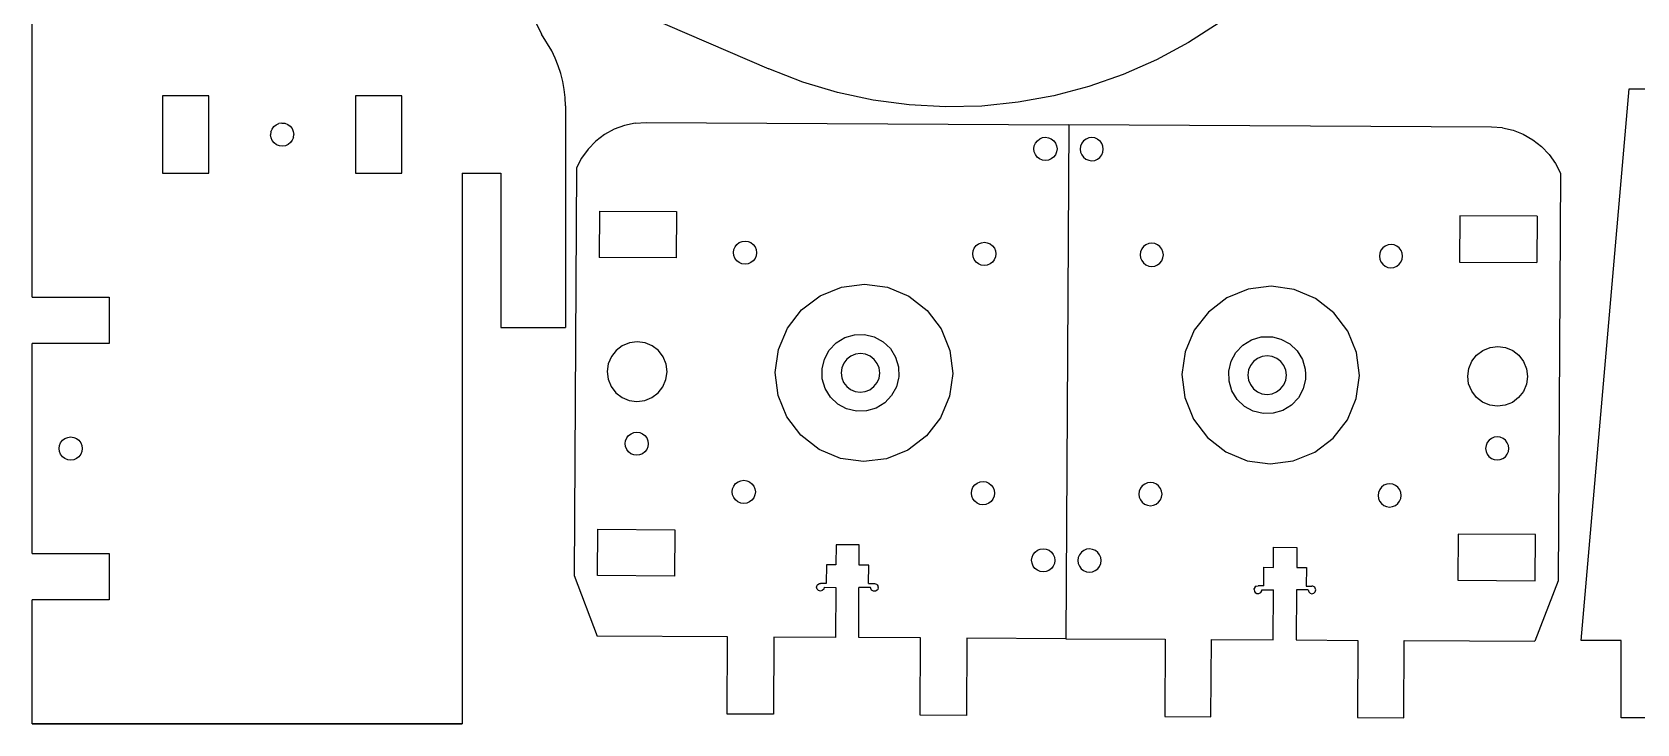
# Model space of a CAD drawing. Extents: x -277 to 127, y -166 to 231.
# Drawn here: x -276.9 to -69, y -166.3 to -76.6 of the extents above; entities that cross this region are included whole.
import ezdxf

# ---------------------------------------------------------------- set-up
doc = ezdxf.new("R2010")
doc.units = 0
doc.layers.get('0').update_dxf_attribs({"linetype": 'CONTINUOUS'})

msp = doc.modelspace()

# ---------------------------------------------------------------- linework, layer by layer
for p, q in [((-276.93, -110.97), (-276.92, 218.74)), ((-197.39, -74.51), (-181.46, -81.4)), ((-211.72, -75.2), (-210.9, -76.9)), ((-209.59, -79.06), (-210.9, -76.9)), ((-123.13, -75.42), (-127.08, -77.97)), ((-127.08, -77.97), (-131.23, -80.21)), ((-209.13, -80.01), (-209.59, -79.06)), ((-208.74, -80.99), (-209.13, -80.01)), ((-208.41, -82), (-208.74, -80.99)), ((-131.23, -80.21), (-135.54, -82.12)), ((-208.16, -83.02), (-208.41, -82)), ((-207.97, -84.06), (-208.16, -83.02)), ((-177.07, -83.1), (-181.46, -81.4)), ((-172.56, -84.45), (-177.07, -83.1)), ((-135.54, -82.12), (-139.98, -83.68)), ((-260.03, -84.91), (-260.03, -94.91)), ((-254.03, -84.91), (-260.03, -84.91)), ((-254.03, -94.91), (-254.03, -84.91)), ((-235.03, -84.91), (-235.03, -94.91)), ((-229.03, -84.91), (-235.03, -84.91)), ((-229.03, -94.91), (-229.03, -84.91)), ((-207.86, -85.11), (-207.97, -84.06)), ((-207.83, -86.17), (-207.86, -85.11)), ((-167.95, -85.44), (-172.56, -84.45)), ((-144.54, -84.89), (-149.17, -85.73)), ((-139.98, -83.68), (-144.54, -84.89)), ((-76.22, -155.47), (-69.99, -83.97)), ((-69.99, -83.97), (-15.93, -83.97)), ((-207.83, -86.17), (-207.83, -114.91)), ((-163.28, -86.07), (-167.95, -85.44)), ((-158.58, -86.32), (-163.28, -86.07)), ((-153.86, -86.21), (-158.58, -86.32)), ((-149.17, -85.73), (-153.86, -86.21)), ((-245.98, -89.55), (-245.84, -89.19)), ((-245.84, -89.19), (-245.61, -88.87)), ((-245.61, -88.87), (-245.3, -88.63)), ((-245.3, -88.63), (-244.94, -88.47)), ((-244.56, -88.41), (-244.94, -88.47)), ((-244.56, -88.41), (-244.17, -88.45)), ((-244.17, -88.45), (-243.8, -88.6)), ((-243.8, -88.6), (-243.49, -88.83)), ((-243.49, -88.83), (-243.24, -89.13)), ((-243.24, -89.13), (-243.09, -89.49)), ((-201.52, -89.23), (-202.76, -89.92)), ((-200.18, -88.73), (-201.52, -89.23)), ((-198.79, -88.43), (-200.18, -88.73)), ((-198.79, -88.43), (-197.37, -88.33)), ((-197.37, -88.33), (-142.6, -88.63)), ((-142.6, -88.63), (-142.96, -155.19)), ((-87.83, -88.93), (-142.6, -88.63)), ((-86.41, -89.04), (-87.83, -88.93)), ((-86.41, -89.04), (-85.02, -89.36)), ((-85.02, -89.36), (-83.7, -89.87)), ((-245.98, -89.55), (-246.03, -89.94)), ((-245.97, -90.33), (-246.03, -89.94)), ((-245.81, -90.69), (-245.97, -90.33)), ((-245.56, -90.99), (-245.81, -90.69)), ((-245.25, -91.22), (-245.56, -90.99)), ((-244.88, -91.37), (-245.25, -91.22)), ((-244.49, -91.41), (-244.88, -91.37)), ((-244.11, -91.35), (-244.49, -91.41)), ((-243.75, -91.19), (-244.11, -91.35)), ((-243.44, -90.95), (-243.75, -91.19)), ((-243.21, -90.63), (-243.44, -90.95)), ((-243.07, -90.27), (-243.21, -90.63)), ((-243.09, -89.49), (-243.03, -89.88)), ((-243.07, -90.27), (-243.03, -89.88)), ((-203.89, -90.78), (-204.89, -91.8)), ((-202.76, -89.92), (-203.89, -90.78)), ((-147.12, -91.76), (-147.06, -91.37)), ((-147.06, -91.37), (-146.9, -91.01)), ((-146.9, -91.01), (-146.66, -90.7)), ((-146.66, -90.7), (-146.36, -90.46)), ((-146.36, -90.46), (-146, -90.31)), ((-146, -90.31), (-145.61, -90.26)), ((-145.61, -90.26), (-145.22, -90.32)), ((-145.22, -90.32), (-144.86, -90.47)), ((-144.86, -90.47), (-144.55, -90.71)), ((-144.55, -90.71), (-144.31, -91.02)), ((-144.31, -91.02), (-144.17, -91.38)), ((-144.17, -91.38), (-144.12, -91.77)), ((-141.06, -91.4), (-141.12, -91.79)), ((-140.91, -91.04), (-141.06, -91.4)), ((-140.67, -90.73), (-140.91, -91.04)), ((-140.36, -90.49), (-140.67, -90.73)), ((-140, -90.35), (-140.36, -90.49)), ((-139.61, -90.3), (-140, -90.35)), ((-139.22, -90.35), (-139.61, -90.3)), ((-138.86, -90.5), (-139.22, -90.35)), ((-138.86, -90.5), (-138.55, -90.74)), ((-138.31, -91.05), (-138.55, -90.74)), ((-138.3, -91.08), (-138.31, -91.05)), ((-138.27, -91.15), (-138.3, -91.08)), ((-138.17, -91.42), (-138.27, -91.15)), ((-138.12, -91.8), (-138.17, -91.42)), ((-83.7, -89.87), (-82.46, -90.58)), ((-82.46, -90.58), (-81.33, -91.45)), ((-81.33, -91.45), (-80.35, -92.48)), ((-205.72, -92.96), (-206.38, -94.22)), ((-204.89, -91.8), (-205.72, -92.96)), ((-147.07, -92.14), (-147.12, -91.76)), ((-146.92, -92.51), (-147.07, -92.14)), ((-146.68, -92.82), (-146.92, -92.51)), ((-146.38, -93.06), (-146.68, -92.82)), ((-146.01, -93.21), (-146.38, -93.06)), ((-145.63, -93.26), (-146.01, -93.21)), ((-145.24, -93.21), (-145.63, -93.26)), ((-144.88, -93.07), (-145.24, -93.21)), ((-144.56, -92.83), (-144.88, -93.07)), ((-144.32, -92.52), (-144.56, -92.83)), ((-144.17, -92.16), (-144.32, -92.52)), ((-144.12, -91.77), (-144.17, -92.16)), ((-141.12, -91.79), (-141.07, -92.18)), ((-141.07, -92.18), (-140.92, -92.54)), ((-140.92, -92.54), (-140.68, -92.85)), ((-140.68, -92.85), (-140.37, -93.09)), ((-140.37, -93.09), (-140.01, -93.24)), ((-140.01, -93.24), (-139.63, -93.3)), ((-139.63, -93.3), (-139.24, -93.25)), ((-139.24, -93.25), (-138.87, -93.1)), ((-138.87, -93.1), (-138.56, -92.86)), ((-138.56, -92.86), (-138.32, -92.55)), ((-138.32, -92.55), (-138.17, -92.19)), ((-138.17, -92.19), (-138.12, -91.8)), ((-80.35, -92.48), (-79.53, -93.65)), ((-260.03, -94.91), (-254.03, -94.91)), ((-235.03, -94.91), (-229.03, -94.91)), ((-221.18, -94.91), (-216.18, -94.91)), ((-221.18, -94.91), (-221.18, -166.26)), ((-216.18, -94.91), (-216.18, -114.91)), ((-206.38, -94.22), (-206.67, -147.03)), ((-79.53, -93.65), (-78.88, -94.92)), ((-78.88, -94.92), (-79.17, -147.73)), ((-203.41, -99.82), (-203.45, -105.82)), ((-203.41, -99.82), (-193.41, -99.88)), ((-193.41, -99.88), (-193.45, -105.88)), ((-91.91, -100.43), (-91.95, -106.43)), ((-81.91, -100.49), (-91.91, -100.43)), ((-81.91, -100.49), (-81.95, -106.49)), ((-185.6, -104.13), (-185.29, -103.9)), ((-185.29, -103.9), (-184.92, -103.75)), ((-184.92, -103.75), (-184.53, -103.7)), ((-184.53, -103.7), (-184.15, -103.75)), ((-184.15, -103.75), (-183.79, -103.91)), ((-183.79, -103.91), (-183.48, -104.15)), ((-154.29, -104.07), (-153.92, -103.92)), ((-153.92, -103.92), (-153.53, -103.87)), ((-153.53, -103.87), (-153.15, -103.92)), ((-153.15, -103.92), (-152.79, -104.08)), ((-193.45, -105.88), (-203.45, -105.82)), ((-186.04, -105.19), (-185.99, -104.8)), ((-185.99, -105.58), (-186.04, -105.19)), ((-185.99, -104.8), (-185.84, -104.44)), ((-185.85, -105.94), (-185.99, -105.58)), ((-185.61, -106.26), (-185.85, -105.94)), ((-185.84, -104.44), (-185.6, -104.13)), ((-183.25, -105.96), (-183.49, -106.27)), ((-183.48, -104.15), (-183.24, -104.46)), ((-183.1, -105.6), (-183.25, -105.96)), ((-183.24, -104.46), (-183.09, -104.82)), ((-183.04, -105.21), (-183.1, -105.6)), ((-183.09, -104.82), (-183.04, -105.21)), ((-155.03, -105.36), (-154.98, -104.97)), ((-154.99, -105.75), (-155.03, -105.36)), ((-154.85, -106.11), (-154.99, -105.75)), ((-154.98, -104.97), (-154.84, -104.61)), ((-154.84, -104.61), (-154.6, -104.3)), ((-154.6, -104.3), (-154.29, -104.07)), ((-152.79, -104.08), (-152.48, -104.32)), ((-152.48, -104.32), (-152.24, -104.63)), ((-152.1, -105.77), (-152.25, -106.13)), ((-152.24, -104.63), (-152.09, -104.99)), ((-152.04, -105.38), (-152.1, -105.77)), ((-152.09, -104.99), (-152.04, -105.38)), ((-133.29, -105.09), (-133.34, -105.48)), ((-133.34, -105.48), (-133.29, -105.87)), ((-133.14, -104.73), (-133.29, -105.09)), ((-133.29, -105.87), (-133.15, -106.23)), ((-132.9, -104.42), (-133.14, -104.73)), ((-132.59, -104.19), (-132.9, -104.42)), ((-132.22, -104.04), (-132.59, -104.19)), ((-131.83, -103.99), (-132.22, -104.04)), ((-131.45, -104.04), (-131.83, -103.99)), ((-131.09, -104.19), (-131.45, -104.04)), ((-130.78, -104.43), (-131.09, -104.19)), ((-130.54, -104.75), (-130.78, -104.43)), ((-130.55, -106.25), (-130.4, -105.88)), ((-130.39, -105.11), (-130.54, -104.75)), ((-130.4, -105.88), (-130.34, -105.5)), ((-130.34, -105.5), (-130.39, -105.11)), ((-102.29, -105.26), (-102.34, -105.65)), ((-102.34, -105.65), (-102.29, -106.04)), ((-102.14, -104.9), (-102.29, -105.26)), ((-102.29, -106.04), (-102.15, -106.4)), ((-101.9, -104.59), (-102.14, -104.9)), ((-101.59, -104.36), (-101.9, -104.59)), ((-101.22, -104.21), (-101.59, -104.36)), ((-100.83, -104.16), (-101.22, -104.21)), ((-100.45, -104.21), (-100.83, -104.16)), ((-100.09, -104.36), (-100.45, -104.21)), ((-99.78, -104.6), (-100.09, -104.36)), ((-99.54, -104.92), (-99.78, -104.6)), ((-99.39, -105.28), (-99.54, -104.92)), ((-99.4, -106.05), (-99.34, -105.67)), ((-99.34, -105.67), (-99.39, -105.28)), ((-185.3, -106.5), (-185.61, -106.26)), ((-184.94, -106.65), (-185.3, -106.5)), ((-184.55, -106.7), (-184.94, -106.65)), ((-184.16, -106.65), (-184.55, -106.7)), ((-183.8, -106.5), (-184.16, -106.65)), ((-183.49, -106.27), (-183.8, -106.5)), ((-154.61, -106.42), (-154.85, -106.11)), ((-154.3, -106.67), (-154.61, -106.42)), ((-153.94, -106.82), (-154.3, -106.67)), ((-153.55, -106.87), (-153.94, -106.82)), ((-153.16, -106.82), (-153.55, -106.87)), ((-152.8, -106.67), (-153.16, -106.82)), ((-152.49, -106.44), (-152.8, -106.67)), ((-152.25, -106.13), (-152.49, -106.44)), ((-133.15, -106.23), (-132.91, -106.54)), ((-132.91, -106.54), (-132.6, -106.78)), ((-132.6, -106.78), (-132.24, -106.94)), ((-132.24, -106.94), (-131.85, -106.99)), ((-131.85, -106.99), (-131.46, -106.94)), ((-131.46, -106.94), (-131.1, -106.79)), ((-131.1, -106.79), (-130.79, -106.56)), ((-130.79, -106.56), (-130.55, -106.25)), ((-102.15, -106.4), (-101.91, -106.71)), ((-101.91, -106.71), (-101.6, -106.95)), ((-101.6, -106.95), (-101.24, -107.11)), ((-101.24, -107.11), (-100.85, -107.16)), ((-100.85, -107.16), (-100.46, -107.11)), ((-100.46, -107.11), (-100.1, -106.96)), ((-100.1, -106.96), (-99.79, -106.72)), ((-99.79, -106.72), (-99.55, -106.42)), ((-99.55, -106.42), (-99.4, -106.05)), ((-91.95, -106.43), (-81.95, -106.49)), ((-174.82, -110.79), (-172.04, -109.66)), ((-172.04, -109.66), (-169.06, -109.29)), ((-169.06, -109.29), (-166.09, -109.69)), ((-166.09, -109.69), (-163.32, -110.86)), ((-119.34, -109.95), (-122.12, -111.08)), ((-116.36, -109.57), (-119.34, -109.95)), ((-113.39, -109.98), (-116.36, -109.57)), ((-110.62, -111.15), (-113.39, -109.98)), ((-276.93, -110.97), (-266.93, -110.97)), ((-266.93, -110.97), (-266.93, -116.97)), ((-177.21, -112.61), (-176.01, -111.7)), ((-176.01, -111.7), (-174.82, -110.79)), ((-163.32, -110.86), (-160.95, -112.7)), ((-122.12, -111.08), (-124.51, -112.9)), ((-108.25, -112.99), (-110.62, -111.15)), ((-179.05, -114.98), (-177.21, -112.61)), ((-160.95, -112.7), (-159.14, -115.09)), ((-124.51, -112.9), (-126.35, -115.27)), ((-106.44, -115.38), (-108.25, -112.99)), ((-216.18, -114.91), (-207.83, -114.91)), ((-180.22, -117.75), (-179.05, -114.98)), ((-172.74, -116.9), (-171.63, -116.22)), ((-171.63, -116.22), (-170.37, -115.85)), ((-170.37, -115.85), (-169.07, -115.81)), ((-169.07, -115.81), (-167.8, -116.12)), ((-167.8, -116.12), (-166.65, -116.74)), ((-159.14, -115.09), (-158, -117.87)), ((-126.35, -115.27), (-127.52, -118.04)), ((-118.93, -116.5), (-117.67, -116.13)), ((-117.67, -116.13), (-116.37, -116.1)), ((-116.37, -116.1), (-116.21, -116.13)), ((-116.21, -116.13), (-116.21, -116.09)), ((-116.21, -116.13), (-115.1, -116.41)), ((-115.1, -116.41), (-113.95, -117.03)), ((-105.3, -118.16), (-106.44, -115.38)), ((-266.93, -116.97), (-276.93, -116.97)), ((-276.93, -144.2), (-276.93, -116.97)), ((-201.25, -117.87), (-201.87, -118.67)), ((-200.45, -117.26), (-201.25, -117.87)), ((-199.51, -116.88), (-200.45, -117.26)), ((-198.51, -116.75), (-199.51, -116.88)), ((-197.5, -116.89), (-198.51, -116.75)), ((-196.57, -117.28), (-197.5, -116.89)), ((-195.77, -117.9), (-196.57, -117.28)), ((-195.16, -118.71), (-195.77, -117.9)), ((-180.63, -120.72), (-180.22, -117.75)), ((-174.26, -118.99), (-173.64, -117.84)), ((-173.64, -117.84), (-172.74, -116.9)), ((-170.23, -118.37), (-170.83, -118.61)), ((-169.58, -118.29), (-170.23, -118.37)), ((-168.94, -118.37), (-169.58, -118.29)), ((-168.33, -118.63), (-168.94, -118.37)), ((-166.65, -116.74), (-165.71, -117.64)), ((-165.71, -117.64), (-165.03, -118.76)), ((-158, -117.87), (-157.63, -120.85)), ((-127.52, -118.04), (-127.93, -121.01)), ((-121.56, -119.28), (-120.94, -118.13)), ((-120.94, -118.13), (-120.04, -117.18)), ((-120.04, -117.18), (-118.93, -116.5)), ((-113.95, -117.03), (-113.01, -117.93)), ((-113.01, -117.93), (-112.33, -119.04)), ((-104.93, -121.14), (-105.3, -118.16)), ((-90.37, -119.28), (-89.75, -118.48)), ((-89.75, -118.48), (-88.95, -117.87)), ((-88.95, -117.87), (-88.01, -117.49)), ((-88.01, -117.49), (-87.01, -117.36)), ((-87.01, -117.36), (-86, -117.5)), ((-86, -117.5), (-85.07, -117.89)), ((-85.07, -117.89), (-84.27, -118.51)), ((-84.27, -118.51), (-83.66, -119.32)), ((-202.26, -119.6), (-202.4, -120.6)), ((-202.4, -120.6), (-202.28, -121.61)), ((-201.87, -118.67), (-202.26, -119.6)), ((-194.78, -119.64), (-195.16, -118.71)), ((-194.65, -120.65), (-194.78, -119.64)), ((-174.57, -120.26), (-174.26, -118.99)), ((-174.53, -121.56), (-174.57, -120.26)), ((-172.01, -120.12), (-172.1, -120.77)), ((-171.75, -119.52), (-172.01, -120.12)), ((-171.35, -119.01), (-171.75, -119.52)), ((-170.83, -118.61), (-171.35, -119.01)), ((-167.82, -119.03), (-168.33, -118.63)), ((-167.42, -119.55), (-167.82, -119.03)), ((-167.18, -120.15), (-167.42, -119.55)), ((-167.1, -120.8), (-167.18, -120.15)), ((-165.03, -118.76), (-164.66, -120.01)), ((-164.66, -120.01), (-164.62, -121.31)), ((-121.87, -120.55), (-121.56, -119.28)), ((-121.83, -121.85), (-121.87, -120.55)), ((-119.31, -120.41), (-119.4, -121.06)), ((-119.05, -119.81), (-119.31, -120.41)), ((-118.65, -119.3), (-119.05, -119.81)), ((-118.13, -118.9), (-118.65, -119.3)), ((-117.53, -118.66), (-118.13, -118.9)), ((-116.88, -118.57), (-117.53, -118.66)), ((-116.24, -118.66), (-116.88, -118.57)), ((-115.63, -118.92), (-116.24, -118.66)), ((-115.12, -119.32), (-115.63, -118.92)), ((-114.72, -119.84), (-115.12, -119.32)), ((-114.48, -120.44), (-114.72, -119.84)), ((-114.4, -121.09), (-114.48, -120.44)), ((-112.33, -119.04), (-111.96, -120.3)), ((-111.96, -120.3), (-111.93, -120.94)), ((-90.9, -121.21), (-90.77, -120.21)), ((-90.77, -120.21), (-90.37, -119.28)), ((-83.66, -119.32), (-83.28, -120.25)), ((-83.28, -120.25), (-83.15, -121.26)), ((-202.28, -121.61), (-201.89, -122.54)), ((-201.89, -122.54), (-201.28, -123.35)), ((-195.8, -123.38), (-195.18, -122.58)), ((-195.18, -122.58), (-194.79, -121.65)), ((-194.79, -121.65), (-194.65, -120.65)), ((-180.25, -123.7), (-180.63, -120.72)), ((-174.17, -122.81), (-174.53, -121.56)), ((-172.1, -120.77), (-172.01, -121.42)), ((-172.01, -121.42), (-171.77, -122.02)), ((-171.77, -122.02), (-171.37, -122.54)), ((-171.37, -122.54), (-170.86, -122.94)), ((-168.36, -122.96), (-167.84, -122.56)), ((-167.84, -122.56), (-167.44, -122.05)), ((-167.44, -122.05), (-167.18, -121.45)), ((-167.18, -121.45), (-167.1, -120.8)), ((-164.93, -122.58), (-165.55, -123.73)), ((-164.64, -121.46), (-164.93, -122.58)), ((-164.62, -121.31), (-164.64, -121.46)), ((-164.64, -121.46), (-164.61, -121.46)), ((-157.63, -120.85), (-158.04, -123.82)), ((-127.93, -121.01), (-127.55, -123.99)), ((-121.47, -123.1), (-121.83, -121.85)), ((-119.4, -121.06), (-119.31, -121.71)), ((-119.31, -121.71), (-119.07, -122.31)), ((-119.07, -122.31), (-118.67, -122.83)), ((-115.14, -122.85), (-114.74, -122.34)), ((-114.74, -122.34), (-114.48, -121.73)), ((-114.48, -121.73), (-114.4, -121.09)), ((-111.92, -121.6), (-112.23, -122.87)), ((-111.93, -120.94), (-111.92, -121.6)), ((-105.34, -124.11), (-104.93, -121.14)), ((-90.78, -122.22), (-90.9, -121.21)), ((-90.39, -123.15), (-90.78, -122.22)), ((-83.29, -122.26), (-83.68, -123.19)), ((-83.15, -121.26), (-83.29, -122.26)), ((-201.28, -123.35), (-200.48, -123.97)), ((-200.48, -123.97), (-199.55, -124.36)), ((-199.55, -124.36), (-198.55, -124.5)), ((-198.55, -124.5), (-197.54, -124.37)), ((-197.54, -124.37), (-196.61, -123.99)), ((-196.61, -123.99), (-195.8, -123.38)), ((-179.12, -126.48), (-180.25, -123.7)), ((-173.48, -123.93), (-174.17, -122.81)), ((-172.54, -124.83), (-173.48, -123.93)), ((-170.86, -122.94), (-170.26, -123.2)), ((-170.26, -123.2), (-169.61, -123.29)), ((-169.61, -123.29), (-168.96, -123.2)), ((-168.96, -123.2), (-168.36, -122.96)), ((-166.45, -124.67), (-167.57, -125.35)), ((-165.55, -123.73), (-166.45, -124.67)), ((-158.04, -123.82), (-159.2, -126.59)), ((-127.55, -123.99), (-126.42, -126.77)), ((-120.78, -124.22), (-121.47, -123.1)), ((-119.84, -125.12), (-120.78, -124.22)), ((-118.67, -122.83), (-118.16, -123.23)), ((-118.16, -123.23), (-117.56, -123.48)), ((-117.56, -123.48), (-116.91, -123.57)), ((-116.91, -123.57), (-116.26, -123.49)), ((-116.26, -123.49), (-115.66, -123.25)), ((-115.66, -123.25), (-115.14, -122.85)), ((-112.85, -124.02), (-113.75, -124.96)), ((-112.23, -122.87), (-112.85, -124.02)), ((-106.5, -126.88), (-105.34, -124.11)), ((-89.78, -123.96), (-90.39, -123.15)), ((-88.98, -124.58), (-89.78, -123.96)), ((-88.05, -124.97), (-88.98, -124.58)), ((-85.11, -124.6), (-86.05, -124.98)), ((-84.3, -123.99), (-85.11, -124.6)), ((-83.68, -123.19), (-84.3, -123.99)), ((-177.3, -128.87), (-179.12, -126.48)), ((-171.39, -125.45), (-172.54, -124.83)), ((-170.12, -125.76), (-171.39, -125.45)), ((-168.82, -125.72), (-170.12, -125.76)), ((-167.57, -125.35), (-168.82, -125.72)), ((-159.2, -126.59), (-161.04, -128.96)), ((-126.42, -126.77), (-124.6, -129.16)), ((-118.69, -125.74), (-119.84, -125.12)), ((-117.42, -126.05), (-118.69, -125.74)), ((-116.12, -126.01), (-117.42, -126.05)), ((-114.87, -125.64), (-116.12, -126.01)), ((-113.75, -124.96), (-114.87, -125.64)), ((-87.05, -125.11), (-88.05, -124.97)), ((-86.05, -124.98), (-87.05, -125.11)), ((-199.87, -129.2), (-199.63, -128.9)), ((-199.63, -128.9), (-199.32, -128.66)), ((-199.32, -128.66), (-198.96, -128.51)), ((-198.96, -128.51), (-198.57, -128.46)), ((-198.57, -128.46), (-198.18, -128.51)), ((-198.18, -128.51), (-197.82, -128.67)), ((-197.82, -128.67), (-197.51, -128.91)), ((-197.51, -128.91), (-197.27, -129.22)), ((-174.93, -130.71), (-177.3, -128.87)), ((-108.34, -129.25), (-106.5, -126.88)), ((-273.43, -130.58), (-273.38, -130.2)), ((-273.38, -130.97), (-273.43, -130.58)), ((-273.38, -130.2), (-273.23, -129.83)), ((-273.23, -131.33), (-273.38, -130.97)), ((-273.23, -129.83), (-272.99, -129.52)), ((-272.99, -129.52), (-272.68, -129.29)), ((-272.68, -129.29), (-272.31, -129.14)), ((-272.31, -129.14), (-271.93, -129.08)), ((-271.93, -129.08), (-271.54, -129.14)), ((-271.54, -129.14), (-271.18, -129.29)), ((-271.18, -129.29), (-270.87, -129.52)), ((-270.87, -129.52), (-270.63, -129.83)), ((-270.63, -129.83), (-270.48, -130.2)), ((-270.48, -130.97), (-270.63, -131.33)), ((-270.48, -130.2), (-270.43, -130.58)), ((-270.43, -130.58), (-270.48, -130.97)), ((-200.08, -129.95), (-200.02, -129.57)), ((-200.03, -130.34), (-200.08, -129.95)), ((-199.88, -130.7), (-200.03, -130.34)), ((-200.02, -129.57), (-199.87, -129.2)), ((-199.64, -131.02), (-199.88, -130.7)), ((-197.28, -130.72), (-197.52, -131.03)), ((-197.13, -130.36), (-197.28, -130.72)), ((-197.27, -129.22), (-197.13, -129.58)), ((-197.13, -129.58), (-197.08, -129.97)), ((-197.08, -129.97), (-197.13, -130.36)), ((-172.16, -131.88), (-174.93, -130.71)), ((-163.43, -130.78), (-166.21, -131.91)), ((-161.04, -128.96), (-163.43, -130.78)), ((-124.6, -129.16), (-122.23, -131)), ((-122.23, -131), (-119.46, -132.17)), ((-110.73, -131.06), (-108.34, -129.25)), ((-88.53, -130.18), (-88.58, -130.56)), ((-88.58, -130.56), (-88.53, -130.95)), ((-88.37, -129.81), (-88.53, -130.18)), ((-88.53, -130.95), (-88.38, -131.31)), ((-88.13, -129.51), (-88.37, -129.81)), ((-87.82, -129.27), (-88.13, -129.51)), ((-87.46, -129.12), (-87.82, -129.27)), ((-87.07, -129.07), (-87.46, -129.12)), ((-86.68, -129.12), (-87.07, -129.07)), ((-86.32, -129.28), (-86.68, -129.12)), ((-86.01, -129.52), (-86.32, -129.28)), ((-85.78, -129.83), (-86.01, -129.52)), ((-85.63, -130.19), (-85.78, -129.83)), ((-85.78, -131.33), (-85.63, -130.97)), ((-85.58, -130.58), (-85.63, -130.19)), ((-85.63, -130.97), (-85.58, -130.58)), ((-272.99, -131.65), (-273.23, -131.33)), ((-272.68, -131.88), (-272.99, -131.65)), ((-272.31, -132.03), (-272.68, -131.88)), ((-271.93, -132.08), (-272.31, -132.03)), ((-271.54, -132.03), (-271.93, -132.08)), ((-271.18, -131.88), (-271.54, -132.03)), ((-270.87, -131.65), (-271.18, -131.88)), ((-270.63, -131.33), (-270.87, -131.65)), ((-199.33, -131.26), (-199.64, -131.02)), ((-198.97, -131.41), (-199.33, -131.26)), ((-198.59, -131.46), (-198.97, -131.41)), ((-198.2, -131.41), (-198.59, -131.46)), ((-197.83, -131.26), (-198.2, -131.41)), ((-197.52, -131.03), (-197.83, -131.26)), ((-169.19, -132.28), (-172.16, -131.88)), ((-166.21, -131.91), (-169.19, -132.28)), ((-119.46, -132.17), (-116.49, -132.57)), ((-116.49, -132.57), (-113.51, -132.2)), ((-113.51, -132.2), (-110.73, -131.06)), ((-88.38, -131.31), (-88.15, -131.63)), ((-88.15, -131.63), (-87.84, -131.87)), ((-87.84, -131.87), (-87.47, -132.02)), ((-87.47, -132.02), (-87.09, -132.07)), ((-87.09, -132.07), (-86.7, -132.02)), ((-86.7, -132.02), (-86.34, -131.87)), ((-86.34, -131.87), (-86.02, -131.64)), ((-86.02, -131.64), (-85.78, -131.33)), ((-186.01, -135.44), (-185.77, -135.13)), ((-185.77, -135.13), (-185.45, -134.9)), ((-185.45, -134.9), (-185.09, -134.75)), ((-185.09, -134.75), (-184.7, -134.7)), ((-184.7, -134.7), (-184.32, -134.75)), ((-184.32, -134.75), (-183.95, -134.91)), ((-183.95, -134.91), (-183.65, -135.15)), ((-183.65, -135.15), (-183.41, -135.46)), ((-154.77, -135.3), (-154.45, -135.07)), ((-154.45, -135.07), (-154.09, -134.92)), ((-154.09, -134.92), (-153.7, -134.87)), ((-153.7, -134.87), (-153.32, -134.92)), ((-153.32, -134.92), (-152.96, -135.07)), ((-152.96, -135.07), (-152.65, -135.31)), ((-132.39, -135.04), (-132.75, -135.19)), ((-132, -134.99), (-132.39, -135.04)), ((-131.62, -135.04), (-132, -134.99)), ((-131.25, -135.19), (-131.62, -135.04)), ((-101, -135.16), (-101.39, -135.21)), ((-100.62, -135.21), (-101, -135.16)), ((-186.21, -136.19), (-186.16, -135.8)), ((-186.16, -136.58), (-186.21, -136.19)), ((-186.16, -135.8), (-186.01, -135.44)), ((-186.01, -136.94), (-186.16, -136.58)), ((-185.78, -137.25), (-186.01, -136.94)), ((-183.42, -136.96), (-183.66, -137.27)), ((-183.26, -136.6), (-183.42, -136.96)), ((-183.41, -135.46), (-183.26, -135.82)), ((-183.26, -135.82), (-183.21, -136.21)), ((-183.21, -136.21), (-183.26, -136.6)), ((-155.21, -136.36), (-155.16, -135.97)), ((-155.16, -136.75), (-155.21, -136.36)), ((-155.16, -135.97), (-155.01, -135.61)), ((-155.02, -137.11), (-155.16, -136.75)), ((-154.78, -137.42), (-155.02, -137.11)), ((-155.01, -135.61), (-154.77, -135.3)), ((-152.42, -137.13), (-152.66, -137.44)), ((-152.65, -135.31), (-152.41, -135.63)), ((-152.27, -136.77), (-152.42, -137.13)), ((-152.41, -135.63), (-152.26, -135.99)), ((-152.21, -136.38), (-152.27, -136.77)), ((-152.26, -135.99), (-152.21, -136.38)), ((-133.46, -136.09), (-133.51, -136.48)), ((-133.51, -136.48), (-133.46, -136.87)), ((-133.31, -135.73), (-133.46, -136.09)), ((-133.46, -136.87), (-133.31, -137.23)), ((-133.07, -135.42), (-133.31, -135.73)), ((-133.31, -137.23), (-133.08, -137.54)), ((-132.75, -135.19), (-133.07, -135.42)), ((-130.95, -135.43), (-131.25, -135.19)), ((-130.96, -137.55), (-130.72, -137.25)), ((-130.71, -135.75), (-130.95, -135.43)), ((-130.72, -137.25), (-130.57, -136.88)), ((-130.56, -136.11), (-130.71, -135.75)), ((-130.57, -136.88), (-130.51, -136.5)), ((-130.51, -136.5), (-130.56, -136.11)), ((-102.46, -136.26), (-102.51, -136.65)), ((-102.51, -136.65), (-102.46, -137.04)), ((-102.31, -135.9), (-102.46, -136.26)), ((-102.46, -137.04), (-102.32, -137.4)), ((-102.07, -135.59), (-102.31, -135.9)), ((-101.76, -135.35), (-102.07, -135.59)), ((-101.39, -135.21), (-101.76, -135.35)), ((-100.26, -135.36), (-100.62, -135.21)), ((-99.95, -135.6), (-100.26, -135.36)), ((-99.71, -135.92), (-99.95, -135.6)), ((-99.72, -137.42), (-99.57, -137.05)), ((-99.56, -136.28), (-99.71, -135.92)), ((-99.57, -137.05), (-99.51, -136.67)), ((-99.51, -136.67), (-99.56, -136.28)), ((-185.47, -137.49), (-185.78, -137.25)), ((-185.11, -137.65), (-185.47, -137.49)), ((-184.72, -137.7), (-185.11, -137.65)), ((-184.33, -137.65), (-184.72, -137.7)), ((-183.97, -137.5), (-184.33, -137.65)), ((-183.66, -137.27), (-183.97, -137.5)), ((-154.47, -137.66), (-154.78, -137.42)), ((-154.11, -137.82), (-154.47, -137.66)), ((-153.72, -137.87), (-154.11, -137.82)), ((-153.33, -137.82), (-153.72, -137.87)), ((-152.97, -137.67), (-153.33, -137.82)), ((-152.66, -137.44), (-152.97, -137.67)), ((-133.08, -137.54), (-132.77, -137.78)), ((-132.77, -137.78), (-132.41, -137.93)), ((-132.41, -137.93), (-132.02, -137.99)), ((-132.02, -137.99), (-131.63, -137.94)), ((-131.63, -137.94), (-131.27, -137.79)), ((-131.27, -137.79), (-130.96, -137.55)), ((-102.32, -137.4), (-102.08, -137.71)), ((-102.08, -137.71), (-101.77, -137.95)), ((-101.77, -137.95), (-101.41, -138.1)), ((-101.41, -138.1), (-101.02, -138.16)), ((-101.02, -138.16), (-100.63, -138.11)), ((-100.63, -138.11), (-100.27, -137.96)), ((-100.27, -137.96), (-99.96, -137.72)), ((-99.96, -137.72), (-99.72, -137.42)), ((-203.67, -147.05), (-203.64, -141.05)), ((-203.64, -141.05), (-193.64, -141.1)), ((-193.64, -141.1), (-193.67, -147.1)), ((-172.75, -143.07), (-172.76, -145.67)), ((-169.75, -143.08), (-172.75, -143.07)), ((-169.76, -145.68), (-169.75, -143.08)), ((-116.06, -145.98), (-116.05, -143.38)), ((-116.05, -143.38), (-113.05, -143.39)), ((-113.05, -143.39), (-113.06, -145.99)), ((-92.14, -141.66), (-92.17, -147.66)), ((-82.14, -141.71), (-92.14, -141.66)), ((-82.17, -147.71), (-82.14, -141.71)), ((-276.93, -144.2), (-266.93, -144.2)), ((-266.93, -144.2), (-266.93, -150.2)), ((-147.41, -145.05), (-147.36, -144.67)), ((-147.36, -145.44), (-147.41, -145.05)), ((-147.36, -144.67), (-147.2, -144.31)), ((-147.21, -145.81), (-147.36, -145.44)), ((-147.2, -144.31), (-146.96, -144)), ((-146.96, -144), (-146.65, -143.76)), ((-146.65, -143.76), (-146.29, -143.61)), ((-146.29, -143.61), (-145.9, -143.56)), ((-145.9, -143.56), (-145.51, -143.62)), ((-145.51, -143.62), (-145.15, -143.77)), ((-145.15, -143.77), (-144.84, -144.01)), ((-144.84, -144.01), (-144.61, -144.32)), ((-144.61, -144.32), (-144.46, -144.68)), ((-144.46, -145.46), (-144.61, -145.82)), ((-144.46, -144.68), (-144.41, -145.07)), ((-144.41, -145.07), (-144.46, -145.46)), ((-141.36, -144.7), (-141.41, -145.09)), ((-141.41, -145.09), (-141.36, -145.48)), ((-141.2, -144.34), (-141.36, -144.7)), ((-141.36, -145.48), (-141.21, -145.84)), ((-140.96, -144.03), (-141.2, -144.34)), ((-140.65, -143.79), (-140.96, -144.03)), ((-140.29, -143.64), (-140.65, -143.79)), ((-139.9, -143.6), (-140.29, -143.64)), ((-139.51, -143.65), (-139.9, -143.6)), ((-139.15, -143.8), (-139.51, -143.65)), ((-138.84, -144.04), (-139.15, -143.8)), ((-138.61, -144.35), (-138.84, -144.04)), ((-138.46, -144.71), (-138.61, -144.35)), ((-138.61, -145.85), (-138.46, -145.49)), ((-138.41, -145.1), (-138.46, -144.71)), ((-138.46, -145.49), (-138.41, -145.1)), ((-206.67, -147.03), (-203.71, -154.9)), ((-193.67, -147.1), (-203.67, -147.05)), ((-174.01, -145.66), (-174.03, -148.06)), ((-172.76, -145.67), (-174.01, -145.66)), ((-168.51, -145.69), (-169.76, -145.68)), ((-168.53, -148.09), (-168.51, -145.69)), ((-146.98, -146.12), (-147.21, -145.81)), ((-146.67, -146.36), (-146.98, -146.12)), ((-146.31, -146.51), (-146.67, -146.36)), ((-145.92, -146.56), (-146.31, -146.51)), ((-145.53, -146.51), (-145.92, -146.56)), ((-145.17, -146.37), (-145.53, -146.51)), ((-144.85, -146.13), (-145.17, -146.37)), ((-144.61, -145.82), (-144.85, -146.13)), ((-141.21, -145.84), (-140.98, -146.15)), ((-140.98, -146.15), (-140.67, -146.39)), ((-140.67, -146.39), (-140.31, -146.54)), ((-140.31, -146.54), (-139.92, -146.6)), ((-139.92, -146.6), (-139.53, -146.55)), ((-139.53, -146.55), (-139.17, -146.4)), ((-139.17, -146.4), (-138.85, -146.16)), ((-138.85, -146.16), (-138.61, -145.85)), ((-117.33, -148.37), (-117.31, -145.97)), ((-117.31, -145.97), (-116.06, -145.98)), ((-113.06, -145.99), (-111.81, -146)), ((-111.81, -146), (-111.83, -148.4)), ((-175.28, -148.55), (-175.21, -148.3)), ((-175.21, -148.8), (-175.28, -148.55)), ((-175.21, -148.3), (-175.13, -148.2)), ((-175.03, -148.99), (-175.21, -148.8)), ((-175.13, -148.2), (-174.91, -148.07)), ((-174.78, -149.05), (-175.03, -148.99)), ((-174.91, -148.07), (-174.78, -148.05)), ((-174.03, -148.06), (-174.78, -148.05)), ((-174.53, -148.99), (-174.78, -149.05)), ((-174.35, -148.81), (-174.53, -148.99)), ((-174.28, -148.56), (-174.35, -148.81)), ((-174.28, -148.56), (-172.78, -148.57)), ((-172.78, -148.57), (-172.81, -155.07)), ((-169.81, -155.08), (-169.78, -148.58)), ((-168.28, -148.59), (-169.78, -148.58)), ((-168.53, -148.09), (-167.78, -148.09)), ((-168.26, -148.72), (-168.28, -148.59)), ((-168.14, -148.94), (-168.26, -148.72)), ((-167.91, -149.07), (-168.14, -148.94)), ((-167.65, -149.08), (-167.91, -149.07)), ((-167.78, -148.09), (-167.53, -148.16)), ((-167.43, -148.95), (-167.65, -149.08)), ((-167.53, -148.16), (-167.42, -148.24)), ((-167.35, -148.84), (-167.43, -148.95)), ((-167.42, -148.24), (-167.3, -148.47)), ((-167.28, -148.6), (-167.35, -148.84)), ((-167.28, -148.6), (-167.3, -148.47)), ((-118.58, -148.86), (-118.56, -148.73)), ((-118.58, -148.86), (-118.51, -149.11)), ((-118.43, -148.51), (-118.56, -148.73)), ((-118.51, -149.11), (-118.43, -149.22)), ((-118.32, -148.43), (-118.43, -148.51)), ((-118.43, -149.22), (-118.21, -149.35)), ((-118.32, -148.43), (-118.07, -148.37)), ((-118.21, -149.35), (-117.95, -149.35)), ((-117.33, -148.37), (-118.07, -148.37)), ((-117.95, -149.35), (-117.73, -149.22)), ((-117.73, -149.22), (-117.6, -149)), ((-117.6, -149), (-117.58, -148.87)), ((-117.58, -148.87), (-116.08, -148.88)), ((-116.11, -155.38), (-116.08, -148.88)), ((-113.08, -148.89), (-113.11, -155.35)), ((-111.58, -148.9), (-113.08, -148.89)), ((-111.83, -148.4), (-111.08, -148.4)), ((-111.58, -148.9), (-111.51, -149.15)), ((-111.51, -149.15), (-111.33, -149.33)), ((-111.33, -149.33), (-111.08, -149.4)), ((-110.95, -148.42), (-111.08, -148.4)), ((-111.08, -149.4), (-110.83, -149.34)), ((-110.72, -148.55), (-110.95, -148.42)), ((-110.83, -149.34), (-110.65, -149.16)), ((-110.65, -148.66), (-110.72, -148.55)), ((-110.58, -148.91), (-110.65, -148.66)), ((-110.65, -149.16), (-110.58, -148.91)), ((-92.17, -147.66), (-82.17, -147.71)), ((-79.17, -147.73), (-82.22, -155.56)), ((-276.93, -166.26), (-276.93, -150.2)), ((-266.93, -150.2), (-276.93, -150.2)), ((-186.81, -154.99), (-203.71, -154.9)), ((-186.87, -164.99), (-186.81, -154.99)), ((-180.81, -155.02), (-180.87, -165.02)), ((-172.81, -155.07), (-180.81, -155.02)), ((-161.81, -155.13), (-169.81, -155.08)), ((-161.87, -165.13), (-161.81, -155.13)), ((-155.81, -155.16), (-155.87, -165.16)), ((-142.96, -155.23), (-155.81, -155.16)), ((-142.96, -155.19), (-142.96, -155.23)), ((-142.96, -155.23), (-130.11, -155.3)), ((-130.11, -155.3), (-130.17, -165.3)), ((-124.17, -165.33), (-124.11, -155.33)), ((-124.11, -155.33), (-116.11, -155.38)), ((-113.11, -155.35), (-113.11, -155.39)), ((-113.11, -155.39), (-105.12, -155.44)), ((-105.12, -155.44), (-105.17, -165.44)), ((-99.17, -165.47), (-99.12, -155.47)), ((-99.12, -155.47), (-82.22, -155.56)), ((-71.01, -155.47), (-76.22, -155.47)), ((-71.01, -165.47), (-71.01, -155.47)), ((-221.18, -166.26), (-276.93, -166.26)), ((-276.93, -166.26), (-221.18, -166.26)), ((-180.87, -165.02), (-186.87, -164.99)), ((-155.87, -165.16), (-161.87, -165.13)), ((-130.17, -165.3), (-124.17, -165.33)), ((-105.17, -165.44), (-99.17, -165.47)), ((-65.01, -165.47), (-71.01, -165.47))]:
    msp.add_line(p, q)

doc.saveas('drawing.dxf')
